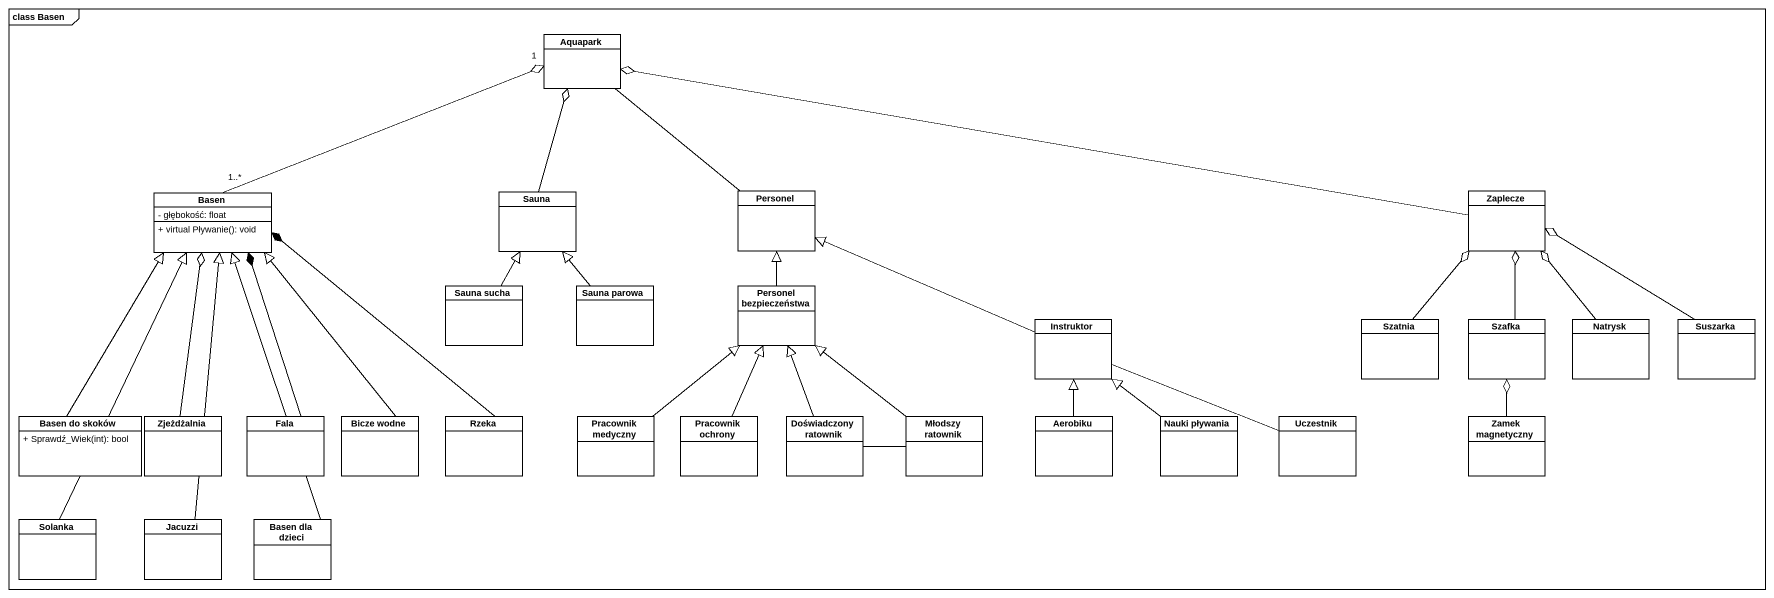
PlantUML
@startuml
mainframe class Basen
hide circle
hide empty members
skinparam classAttributeIconSize 0
class Aquapark
class Basen {
  - głębokość: float
  + virtual Pływanie(): void
}
class Sauna
class Personel
class Zaplecze
class "Sauna sucha" as Sauna_sucha
class "Sauna parowa" as Sauna_parowa
class "Personel bezpieczeństwa" as Personel_bezpieczeństwa
class Instruktor
class Szatnia
class Szafka
class Natrysk
class Suszarka
class "Basen do skoków" as Basen_do_skoków {
  + Sprawdź_Wiek(int): bool
}
class Zjeżdżalnia
class Fala
class "Bicze wodne" as Bicze_wodne
class Rzeka
class "Pracownik medyczny" as Pracownik_medyczny
class "Pracownik ochrony" as Pracownik_ochrony
class "Doświadczony ratownik" as Doświadczony_ratownik
class "Młodszy ratownik" as Młodszy_ratownik
class Aerobiku
class "Nauki pływania" as Nauki_pływania
class Uczestnik
class "Zamek magnetyczny" as Zamek_magnetyczny
class Solanka
class Jacuzzi
class "Basen dla dzieci" as Basen_dla_dzieci
Basen "1..*" -right-o "1" Aquapark
Sauna -up-o Aquapark
Personel -up- Aquapark
Zaplecze -left-o Aquapark
Sauna_sucha -up-|> Sauna
Sauna_parowa -up-|> Sauna
Personel_bezpieczeństwa -up-|> Personel
Instruktor -left-|> Personel
Szatnia -up-o Zaplecze
Szafka -up-o Zaplecze
Natrysk -up-o Zaplecze
Suszarka -up-o Zaplecze
Basen_do_skoków -up-|> Basen
Zjeżdżalnia -up-o Basen
Fala -up-* Basen
Bicze_wodne -up-|> Basen
Rzeka -up-* Basen
Pracownik_medyczny -up-|> Personel_bezpieczeństwa
Pracownik_ochrony -up-|> Personel_bezpieczeństwa
Doświadczony_ratownik -up-|> Personel_bezpieczeństwa
Doświadczony_ratownik -right- Młodszy_ratownik
Młodszy_ratownik -up-|> Personel_bezpieczeństwa
Aerobiku -up-|> Instruktor
Nauki_pływania -up-|> Instruktor
Uczestnik -left- Instruktor
Zamek_magnetyczny -up-o Szafka
Solanka -up-|> Basen
Jacuzzi -up-|> Basen
Basen_dla_dzieci -up-|> Basen
@enduml
